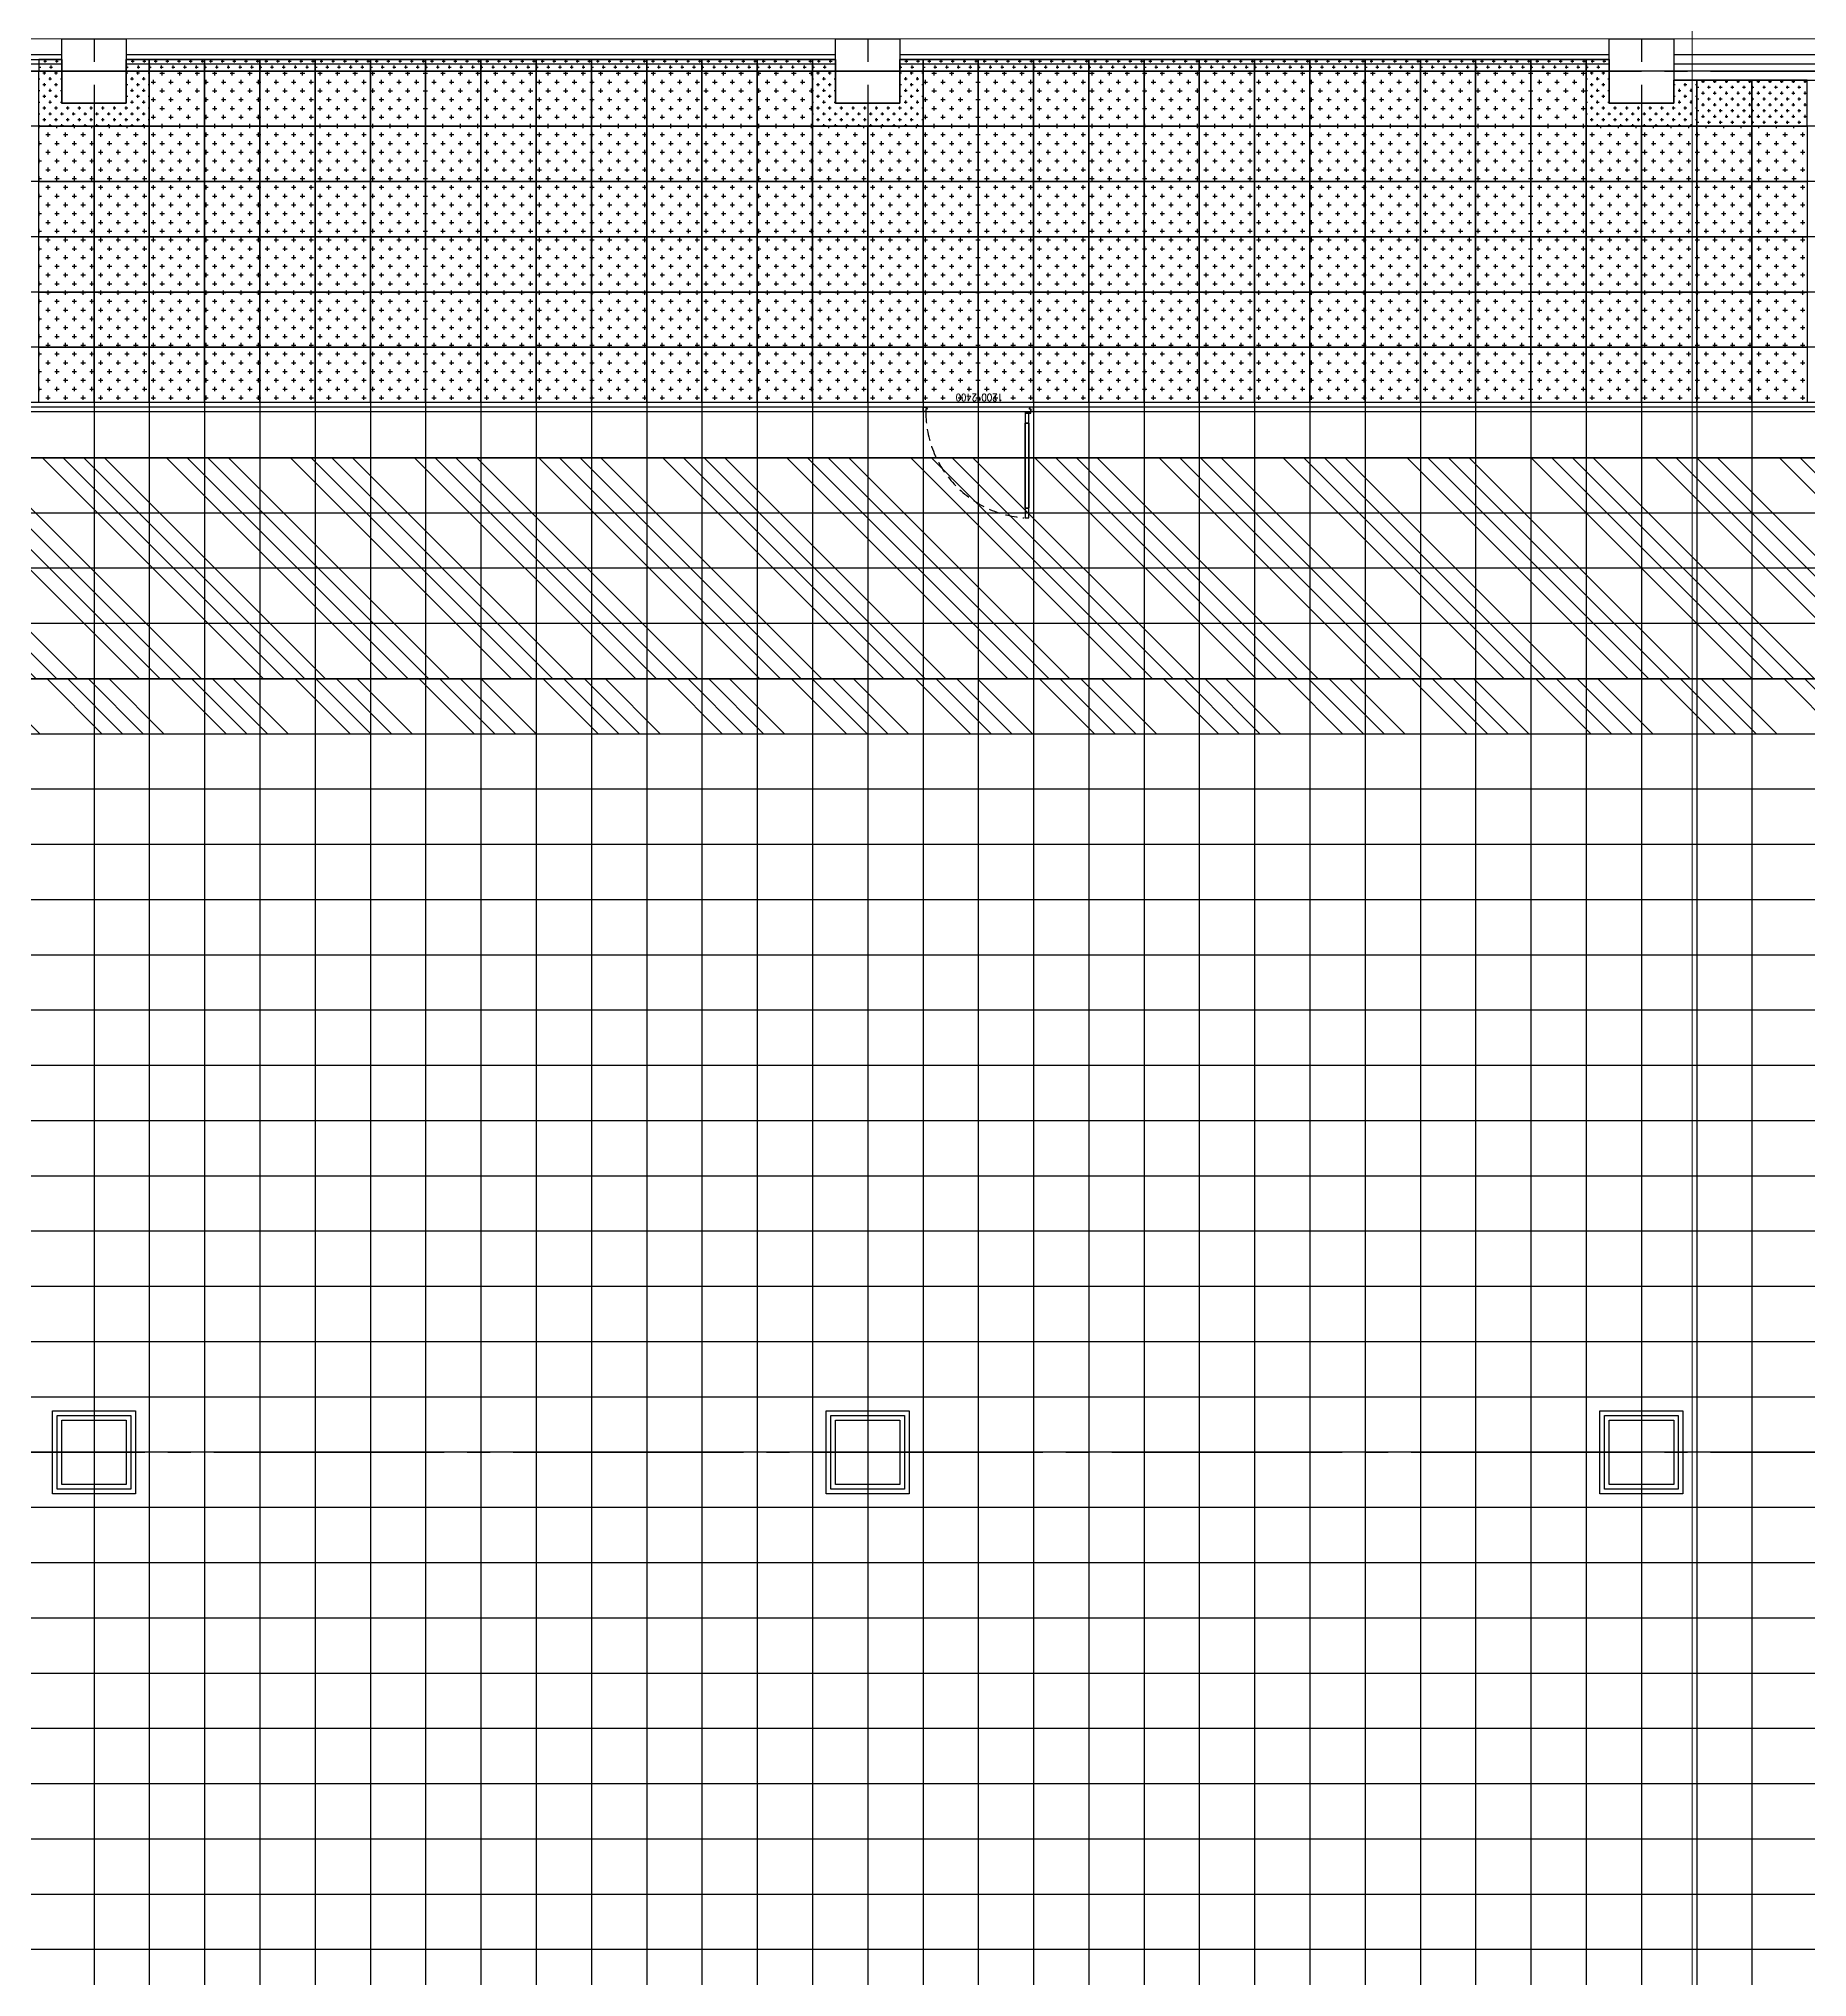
# Model space of a CAD drawing. Header units: millimetres. Extents: x -960 to 41501, y -1010 to 11880.
# Drawn here: x 10140 to 12060, y 6930 to 9035 of the extents above; entities that cross this region are included whole.
import ezdxf
from ezdxf.enums import TextEntityAlignment as Align

# ---------------------------------------------------------------- set-up
doc = ezdxf.new("R2010")
doc.units = ezdxf.units.MM
doc.header["$LTSCALE"] = 100
doc.linetypes.add('188K-SM-03-F10-ARCH-PA-Y2257103$0$AP5A-SM-03-F20-ARCH-PA-Y2230801+Y2230803$0$ALL-PA-TXT-Y2221201$0$DASHED', pattern=[19.05, 12.7, -6.35])
doc.linetypes.add('X-S-FAB-L10$0$COL-CEN-LIN', pattern=[3.25, 2.5, -0.25, 0.25, -0.25])
for name, color, linetype in [('0-XREF', 7, 'Continuous'), ('188K-SM-03-F10-ARCH-PA-Y2257103$0$K-Door', 53, 'Continuous'), ('188K-SM-03-F10-ARCH-PA-Y2257103$0$K-P1S-4.2-單抗', 53, 'Continuous'), ('188K-SM-03-F10-ARCH-PA-Y2257103$0$K-岩棉 2hr 7.5-非抗', 53, 'Continuous'), ('188K-SM-03-F10-ARCH-RF-Y2257103$0$K-RF-0.55', 191, 'Continuous'), ('188K-SM-03-F10-ARCH-RF-Y2257103$0$K-RF-0.55-AREA', 6, 'Continuous'), ('188K-SM-03-F10-ARCH-RF-Y2257103$0$K-RF-動線-1500', 5, 'Continuous'), ('188K-SM-03-F10-ARCH-RF-Y2257103$0$K-RF-動線-1500-預降', 14, 'Continuous'), ('188K-SM-03-F10-ARCH-RF-Y2257103$0$K-格柵-不定尺', 80, 'Continuous'), ('188K-SM-03-F10-ARCH-RF-Y2257103$0$K-格柵-整', 30, 'Continuous'), ('X-S-FAB-L10$0$0-DIM-TXT', 8, 'Continuous'), ('X-S-FAB-L10$0$A-WALL-EX', 8, 'Continuous'), ('X-S-FAB-L10$0$BLOCK', 8, 'Continuous'), ('X-S-FAB-L10$0$CCL', 8, 'X-S-FAB-L10$0$COL-CEN-LIN'), ('X-S-FAB-L10$0$COL-S', 8, 'Continuous'), ('X-S-FAB-L10$0$S-FNDN', 8, 'Continuous')]:
    doc.layers.add(name, color=color, linetype=linetype)
doc.styles.add('188K-SM-03-F10-ARCH-PA-Y2257103$0$AP5A-SM-03-F20-ARCH-PA-Y2230801+Y2230803$0$ALL-PA-TXT-Y2221201$0$Standard', font='txt.shx', dxfattribs={"bigfont": 'chineset.shx'})
doc.styles.add('X-S-FAB-L10$0$CHINA', font='simplex.shx', dxfattribs={"width": 0.75, "bigfont": 'chineset.shx'})
doc.styles.add('X-S-FAB-L10$0$Standard', font='', dxfattribs={"width": 0.8})
doc.styles.add('X-S-FAB-L10$0$TG_NOTE_TEXT', font='simplex.shx', dxfattribs={"width": 0.75, "bigfont": 'chineset.shx'})
doc.styles.get('X-S-FAB-L10$0$Standard').set_extended_font_data('Microsoft JhengHei')
pattern_1 = [(0, (7560, 0), (6.35, 6.35), [3.175, -9.525]), (90, (7561.5875, -1.5875), (-6.35, 6.35), [3.175, -9.525])]
pattern_2 = [(0, (8400, 0), (6.35, 6.35), [3.175, -9.525]), (90, (8401.5875, -1.5875), (-6.35, 6.35), [3.175, -9.525])]
pattern_3 = [(0, (9240, 2e-11), (6.35, 6.35), [3.175, -9.525]), (90, (9241.5875, -1.5875), (-6.35, 6.35), [3.175, -9.525])]

# ---------------------------------------------------------------- blocks, each defined once
blk = doc.blocks.new('X-S-FAB-L10$0$FAB2-L05')
at = {"layer": 'X-S-FAB-L10$0$CCL'}
for p, q in [((-15960, 11005), (-15960, 0)), ((-15120, 11005), (-15120, 0)), ((-14280, 11005), (-14280, 0)), ((-26880, 9720), (1210, 9720)), ((-26880, 8220), (1210, 8220))]:
    blk.add_line(p, q, dxfattribs=at)
at = {"layer": 'X-S-FAB-L10$0$COL-S'}
for points in [[(-15995, 9755), (-15925, 9755), (-15925, 9685), (-15995, 9685)], [(-15155, 9755), (-15085, 9755), (-15085, 9685), (-15155, 9685)], [(-14315, 9755), (-14245, 9755), (-14245, 9685), (-14315, 9685)], [(-15995, 8255), (-15925, 8255), (-15925, 8185), (-15995, 8185)], [(-15155, 8255), (-15085, 8255), (-15085, 8185), (-15155, 8185)], [(-14315, 8255), (-14245, 8255), (-14245, 8185), (-14315, 8185)]]:
    blk.add_lwpolyline(points, close=True, dxfattribs=at)
blk = doc.blocks.new('X-S-FAB-L10')
at = {"layer": 'X-S-FAB-L10$0$A-WALL-EX', "lineweight": 0, "flags": 128}
blk.add_lwpolyline([(7705, 9035), (12685, 9035)], dxfattribs=at)
at = {"layer": 'X-S-FAB-L10$0$COL-S'}
for p, q in [((10165, 9035), (10235, 9035)), ((10165, 8965), (10165, 9035)), ((10235, 9035), (10235, 8965)), ((11005, 9035), (11075, 9035)), ((11005, 8965), (11005, 9035)), ((11075, 9035), (11075, 8965)), ((11845, 9035), (11915, 9035)), ((11845, 8965), (11845, 9035)), ((11915, 9035), (11915, 8965)), ((10235, 8965), (10165, 8965)), ((11075, 8965), (11005, 8965)), ((11915, 8965), (11845, 8965)), ((10165, 7535), (10235, 7535)), ((10165, 7465), (10165, 7535)), ((10235, 7535), (10235, 7465)), ((11005, 7535), (11075, 7535)), ((11005, 7465), (11005, 7535)), ((11075, 7535), (11075, 7465)), ((11845, 7535), (11915, 7535)), ((11845, 7465), (11845, 7535)), ((11915, 7535), (11915, 7465)), ((10235, 7465), (10165, 7465)), ((11075, 7465), (11005, 7465)), ((11915, 7465), (11845, 7465))]:
    blk.add_line(p, q, dxfattribs=at)
at = {"layer": 'X-S-FAB-L10$0$S-FNDN', "lineweight": 0, "flags": 128}
for points in [[(11935, 9055), (4350, 9055), (4350, 7470), (9330, 7470), (9330, -55), (11935, -55), (11935, 4530), (11070, 4530), (11070, 5003), (11935, 5003)], [(11070, 4530), (11935, 4530), (11935, -55), (12665, -55), (12665, -270), (15175, -270), (15175, -55), (15905, -55), (15905, 4530), (16672.5, 4530), (16672.5, 5003), (15905, 5003), (15905, 9055), (11935, 9055), (11935, 5003), (11070, 5003)]]:
    blk.add_lwpolyline(points, close=True, dxfattribs=at)
at = {"layer": 'X-S-FAB-L10$0$BLOCK'}
blk.add_blockref('X-S-FAB-L10$0$FAB2-L05', (26160, -720), dxfattribs=at)
at = {"style": 'X-S-FAB-L10$0$TG_NOTE_TEXT', "width": 0.5, "flags": 1}
for p in [(7463.3, 9020), (18268.3, 8649), (11197.8, 4800.2), (16485.8, 4800.2), (25420.3, 2635), (13360, 320, 0), (7463.3, -33.3)]:
    blk.add_attdef('WH', text='', height=20, dxfattribs=at).set_placement(p, align=Align.BOTTOM_LEFT)
at = {"width": 0.5}
for style, p in [('X-S-FAB-L10$0$TG_NOTE_TEXT', (7585, 9020)), ('X-S-FAB-L10$0$TG_NOTE_TEXT', (18390, 8649)), ('X-S-FAB-L10$0$TG_NOTE_TEXT', (11117.5, 4813.5)), ('X-S-FAB-L10$0$TG_NOTE_TEXT', (16607.5, 4813.5)), ('X-S-FAB-L10$0$TG_NOTE_TEXT', (25350, 2635)), ('X-S-FAB-L10$0$Standard', (13129.4, 325, 0)), ('X-S-FAB-L10$0$TG_NOTE_TEXT', (7585, -20))]:
    blk.add_attdef('DESC', text='', height=10, dxfattribs=dict(at, style=style)).set_placement(p, align=Align.BOTTOM_LEFT)
for tag, style, p in [('TYPE', 'X-S-FAB-L10$0$TG_NOTE_TEXT', (7619.3, 9020)), ('NO', 'X-S-FAB-L10$0$TG_NOTE_TEXT', (7650.1, 9020)), ('TYPE', 'X-S-FAB-L10$0$TG_NOTE_TEXT', (18424.2, 8649)), ('NO', 'X-S-FAB-L10$0$TG_NOTE_TEXT', (18455, 8649)), ('NO', 'X-S-FAB-L10$0$TG_NOTE_TEXT', (11088.6, 4813.5)), ('TYPE', 'X-S-FAB-L10$0$TG_NOTE_TEXT', (11151.8, 4813.5)), ('TYPE', 'X-S-FAB-L10$0$TG_NOTE_TEXT', (16641.8, 4813.5)), ('NO', 'X-S-FAB-L10$0$TG_NOTE_TEXT', (16672.6, 4813.5)), ('NO', 'X-S-FAB-L10$0$TG_NOTE_TEXT', (25313, 2635)), ('TYPE', 'X-S-FAB-L10$0$TG_NOTE_TEXT', (25350, 2635)), ('NO', 'X-S-FAB-L10$0$Standard', (13100, 320, 0)), ('TYPE', 'X-S-FAB-L10$0$Standard', (13129.4, 320, 0)), ('TYPE', 'X-S-FAB-L10$0$TG_NOTE_TEXT', (7619.3, -20)), ('NO', 'X-S-FAB-L10$0$TG_NOTE_TEXT', (7650.1, -20))]:
    blk.add_attdef(tag, text='', height=10, dxfattribs=dict(at, style=style)).set_placement(p, align=Align.BOTTOM_RIGHT)
at = {"style": 'X-S-FAB-L10$0$TG_NOTE_TEXT', "width": 0.5, "flags": 1}
for rotation, p in [(180, (43, 7480)), (180, (943, 7480)), (90, (24310, 3717.8)), (270, (17080, 1711.7))]:
    blk.add_attdef('WH', text='', height=20, rotation=rotation, dxfattribs=at).set_placement(p, align=Align.BOTTOM_LEFT)
at = {"width": 0.5}
for rotation, style, p in [(180, 'X-S-FAB-L10$0$Standard', (317.6, 7480)), (180, 'X-S-FAB-L10$0$Standard', (1217.6, 7480)), (90, 'X-S-FAB-L10$0$TG_NOTE_TEXT', (24310, 3647.5)), (270, 'X-S-FAB-L10$0$TG_NOTE_TEXT', (17080, 1605))]:
    blk.add_attdef('DESC', text='', height=10, rotation=rotation, dxfattribs=dict(at, style=style)).set_placement(p, align=Align.BOTTOM_LEFT)
for tag, rotation, style, p in [('TYPE', 180, 'X-S-FAB-L10$0$Standard', (317.6, 7480)), ('NO', 180, 'X-S-FAB-L10$0$Standard', (347, 7480)), ('TYPE', 180, 'X-S-FAB-L10$0$Standard', (1217.6, 7480)), ('NO', 180, 'X-S-FAB-L10$0$Standard', (1247, 7480)), ('TYPE', 90, 'X-S-FAB-L10$0$TG_NOTE_TEXT', (24310, 3647.5)), ('NO', 90, 'X-S-FAB-L10$0$TG_NOTE_TEXT', (24310, 3610.5)), ('TYPE', 270, 'X-S-FAB-L10$0$TG_NOTE_TEXT', (17080, 1605)), ('NO', 270, 'X-S-FAB-L10$0$TG_NOTE_TEXT', (17080, 1573))]:
    blk.add_attdef(tag, text='', height=10, rotation=rotation, dxfattribs=dict(at, style=style)).set_placement(p, align=Align.BOTTOM_RIGHT)
at = {"layer": 'X-S-FAB-L10$0$0-DIM-TXT', "style": 'X-S-FAB-L10$0$CHINA', "width": 0.75}
for p in [(667.4, 7855.1, -2689.4), (22627.4, 6728.8), (25644.7, 6728.8), (24778.8, 5569.1), (1118.3, 4980), (417.8, 4594.6), (23874.8, 4355), (22927.4, 4330.1), (23749.9, 3901.4), (417.8, 3765.2), (1118.3, 3730), (417.8, 3115.8), (536.9, 2227.8), (16909, 1782.7), (888.4, 880.5), (16977.4, 750), (18878.8, 750), (25641.2, 553.2), (21364, 526.9)]:
    blk.add_attdef('HIG', text='', height=80, dxfattribs=at).set_placement(p, align=Align.MIDDLE_LEFT)
blk = doc.blocks.new('188K-SM-03-F10-ARCH-RF-Y2257103$0$格柵-60x60')
h = blk.add_hatch()
h.set_pattern_fill('CROSS', color=256, scale=1.5)
h.set_pattern_definition([(0, (-67309.572, -18158.226), (9.525, 9.525), [4.7625, -14.2875]), (90, (-67307.191, -18160.607), (-9.525, 9.525), [4.7625, -14.2875])])
h.paths.add_polyline_path([(0, 60), (60, 60), (60, 0), (0, 0)])
blk.add_lwpolyline([(0, 60), (60, 60), (60, 0), (0, 0)], close=True)
blk = doc.blocks.new('188K-SM-03-F10-ARCH-RF-Y2257103')
at = {"layer": '188K-SM-03-F10-ARCH-RF-Y2257103$0$K-RF-動線-1500'}
h = blk.add_hatch(dxfattribs=at)
h.set_pattern_fill('ANSI34', color=256, scale=5, angle=90)
h.paths.add_polyline_path([(1765, 8580), (19320, 8580), (19320, 8340), (1765, 8340)])
at = {"layer": '188K-SM-03-F10-ARCH-RF-Y2257103$0$K-RF-動線-1500-預降'}
h = blk.add_hatch(dxfattribs=at)
h.set_pattern_fill('ANSI34', color=256, scale=5, angle=90)
h.set_pattern_definition([(135, (5, -240), (-67.3519, -67.3519), []), (135, (5, -217.55), (-67.3519, -67.3519), []), (135, (5, -195.1), (-67.3519, -67.3519), []), (135, (5, -172.65), (-67.3519, -67.3519), [])])
h.paths.add_polyline_path([(1770, 8340), (19325, 8340), (19325, 8280), (1770, 8280)])
at = {"layer": '188K-SM-03-F10-ARCH-RF-Y2257103$0$K-格柵-不定尺'}
h = blk.add_hatch(dxfattribs=at)
h.set_pattern_fill('CROSS', color=256)
h.set_pattern_definition([(0, (7980, 1e-11), (6.35, 6.35), [3.175, -9.525]), (90, (7981.5876, -1.5875), (-6.35, 6.35), [3.175, -9.525])])
h.paths.add_polyline_path([(10140, 9000), (10165, 9000), (10165, 9012.5), (10140, 9012.5)])
h = blk.add_hatch(dxfattribs=at)
h.set_pattern_fill('CROSS', color=256)
h.set_pattern_definition([(0, (8075, 1e-11), (6.35, 6.35), [3.175, -9.525]), (90, (8076.5876, -1.5875), (-6.35, 6.35), [3.175, -9.525])])
h.paths.add_polyline_path([(10235, 9000), (10260, 9000), (10260, 9012.5), (10235, 9012.5)])
h = blk.add_hatch(dxfattribs=at)
h.set_pattern_fill('CROSS', color=256)
h.set_pattern_definition([(0, (8100, -1e-11), (6.35, 6.35), [3.175, -9.525]), (90, (8101.5874, -1.5875), (-6.35, 6.35), [3.175, -9.525])])
h.paths.add_polyline_path([(10260, 9000), (10320, 9000), (10320, 9012.5), (10260, 9012.5)])
h = blk.add_hatch(dxfattribs=at)
h.set_pattern_fill('CROSS', color=256)
h.set_pattern_definition([(0, (8160, -1e-11), (6.35, 6.35), [3.175, -9.525]), (90, (8161.5874, -1.5875), (-6.35, 6.35), [3.175, -9.525])])
h.paths.add_polyline_path([(10320, 9000), (10380, 9000), (10380, 9012.5), (10320, 9012.5)])
h = blk.add_hatch(dxfattribs=at)
h.set_pattern_fill('CROSS', color=256)
h.set_pattern_definition([(0, (8220, -1e-11), (6.35, 6.35), [3.175, -9.525]), (90, (8221.5875, -1.5875), (-6.35, 6.35), [3.175, -9.525])])
h.paths.add_polyline_path([(10380, 9000), (10440, 9000), (10440, 9012.5), (10380, 9012.5)])
h = blk.add_hatch(dxfattribs=at)
h.set_pattern_fill('CROSS', color=256)
h.set_pattern_definition([(0, (8280, -1e-11), (6.35, 6.35), [3.175, -9.525]), (90, (8281.5875, -1.5875), (-6.35, 6.35), [3.175, -9.525])])
h.paths.add_polyline_path([(10440, 9000), (10500, 9000), (10500, 9012.5), (10440, 9012.5)])
h = blk.add_hatch(dxfattribs=at)
h.set_pattern_fill('CROSS', color=256)
h.set_pattern_definition([(0, (8340, -1e-11), (6.35, 6.35), [3.175, -9.525]), (90, (8341.5874, -1.5875), (-6.35, 6.35), [3.175, -9.525])])
h.paths.add_polyline_path([(10500, 9000), (10560, 9000), (10560, 9012.5), (10500, 9012.5)])
h = blk.add_hatch(dxfattribs=at)
h.set_pattern_fill('CROSS', color=256)
h.set_pattern_definition([(0, (8400, -1e-11), (6.35, 6.35), [3.175, -9.525]), (90, (8401.5874, -1.5875), (-6.35, 6.35), [3.175, -9.525])])
h.paths.add_polyline_path([(10560, 9000), (10620, 9000), (10620, 9012.5), (10560, 9012.5)])
h = blk.add_hatch(dxfattribs=at)
h.set_pattern_fill('CROSS', color=256)
h.set_pattern_definition([(0, (8460, -1e-11), (6.35, 6.35), [3.175, -9.525]), (90, (8461.5875, -1.5875), (-6.35, 6.35), [3.175, -9.525])])
h.paths.add_polyline_path([(10620, 9000), (10680, 9000), (10680, 9012.5), (10620, 9012.5)])
h = blk.add_hatch(dxfattribs=at)
h.set_pattern_fill('CROSS', color=256)
h.set_pattern_definition([(0, (8520, -1e-11), (6.35, 6.35), [3.175, -9.525]), (90, (8521.5875, -1.5875), (-6.35, 6.35), [3.175, -9.525])])
h.paths.add_polyline_path([(10680, 9000), (10740, 9000), (10740, 9012.5), (10680, 9012.5)])
h = blk.add_hatch(dxfattribs=at)
h.set_pattern_fill('CROSS', color=256)
h.set_pattern_definition([(0, (8580, -1e-11), (6.35, 6.35), [3.175, -9.525]), (90, (8581.5874, -1.5875), (-6.35, 6.35), [3.175, -9.525])])
h.paths.add_polyline_path([(10740, 9000), (10800, 9000), (10800, 9012.5), (10740, 9012.5)])
h = blk.add_hatch(dxfattribs=at)
h.set_pattern_fill('CROSS', color=256)
h.set_pattern_definition([(0, (8640, -1e-11), (6.35, 6.35), [3.175, -9.525]), (90, (8641.5874, -1.5875), (-6.35, 6.35), [3.175, -9.525])])
h.paths.add_polyline_path([(10800, 9000), (10860, 9000), (10860, 9012.5), (10800, 9012.5)])
h = blk.add_hatch(dxfattribs=at)
h.set_pattern_fill('CROSS', color=256)
h.set_pattern_definition([(0, (8700, -1e-11), (6.35, 6.35), [3.175, -9.525]), (90, (8701.5875, -1.5875), (-6.35, 6.35), [3.175, -9.525])])
h.paths.add_polyline_path([(10860, 9000), (10920, 9000), (10920, 9012.5), (10860, 9012.5)])
h = blk.add_hatch(dxfattribs=at)
h.set_pattern_fill('CROSS', color=256)
h.set_pattern_definition([(0, (8760, -1e-11), (6.35, 6.35), [3.175, -9.525]), (90, (8761.5875, -1.5875), (-6.35, 6.35), [3.175, -9.525])])
h.paths.add_polyline_path([(10920, 9000), (10980, 9000), (10980, 9012.5), (10920, 9012.5)])
h = blk.add_hatch(dxfattribs=at)
h.set_pattern_fill('CROSS', color=256)
h.set_pattern_definition([(0, (8820, 1e-11), (6.35, 6.35), [3.175, -9.525]), (90, (8821.5876, -1.5875), (-6.35, 6.35), [3.175, -9.525])])
h.paths.add_polyline_path([(10980, 9000), (11005, 9000), (11005, 9012.5), (10980, 9012.5)])
h = blk.add_hatch(dxfattribs=at)
h.set_pattern_fill('CROSS', color=256)
h.set_pattern_definition([(0, (8915, 1e-11), (6.35, 6.35), [3.175, -9.525]), (90, (8916.5876, -1.5875), (-6.35, 6.35), [3.175, -9.525])])
h.paths.add_polyline_path([(11075, 9000), (11100, 9000), (11100, 9012.5), (11075, 9012.5)])
h = blk.add_hatch(dxfattribs=at)
h.set_pattern_fill('CROSS', color=256)
h.set_pattern_definition([(0, (8940, 1e-11), (6.35, 6.35), [3.175, -9.525]), (90, (8941.5874, -1.5875), (-6.35, 6.35), [3.175, -9.525])])
h.paths.add_polyline_path([(11100, 9000), (11160, 9000), (11160, 9012.5), (11100, 9012.5)])
h = blk.add_hatch(dxfattribs=at)
h.set_pattern_fill('CROSS', color=256)
h.set_pattern_definition([(0, (9000, 1e-11), (6.35, 6.35), [3.175, -9.525]), (90, (9001.5874, -1.5875), (-6.35, 6.35), [3.175, -9.525])])
h.paths.add_polyline_path([(11160, 9000), (11220, 9000), (11220, 9012.5), (11160, 9012.5)])
h = blk.add_hatch(dxfattribs=at)
h.set_pattern_fill('CROSS', color=256)
h.set_pattern_definition([(0, (9060, 1e-11), (6.35, 6.35), [3.175, -9.525]), (90, (9061.5875, -1.5875), (-6.35, 6.35), [3.175, -9.525])])
h.paths.add_polyline_path([(11220, 9000), (11280, 9000), (11280, 9012.5), (11220, 9012.5)])
h = blk.add_hatch(dxfattribs=at)
h.set_pattern_fill('CROSS', color=256)
h.set_pattern_definition([(0, (9120, 1e-11), (6.35, 6.35), [3.175, -9.525]), (90, (9121.5875, -1.5875), (-6.35, 6.35), [3.175, -9.525])])
h.paths.add_polyline_path([(11280, 9000), (11340, 9000), (11340, 9012.5), (11280, 9012.5)])
h = blk.add_hatch(dxfattribs=at)
h.set_pattern_fill('CROSS', color=256)
h.set_pattern_definition([(0, (9180, 1e-11), (6.35, 6.35), [3.175, -9.525]), (90, (9181.5874, -1.5875), (-6.35, 6.35), [3.175, -9.525])])
h.paths.add_polyline_path([(11340, 9000), (11400, 9000), (11400, 9012.5), (11340, 9012.5)])
h = blk.add_hatch(dxfattribs=at)
h.set_pattern_fill('CROSS', color=256)
h.set_pattern_definition([(0, (9240, 1e-11), (6.35, 6.35), [3.175, -9.525]), (90, (9241.5874, -1.5875), (-6.35, 6.35), [3.175, -9.525])])
h.paths.add_polyline_path([(11400, 9000), (11460, 9000), (11460, 9012.5), (11400, 9012.5)])
h = blk.add_hatch(dxfattribs=at)
h.set_pattern_fill('CROSS', color=256)
h.set_pattern_definition([(0, (9300, 1e-11), (6.35, 6.35), [3.175, -9.525]), (90, (9301.5875, -1.5875), (-6.35, 6.35), [3.175, -9.525])])
h.paths.add_polyline_path([(11460, 9000), (11520, 9000), (11520, 9012.5), (11460, 9012.5)])
h = blk.add_hatch(dxfattribs=at)
h.set_pattern_fill('CROSS', color=256)
h.set_pattern_definition([(0, (9360, 1e-11), (6.35, 6.35), [3.175, -9.525]), (90, (9361.5875, -1.5875), (-6.35, 6.35), [3.175, -9.525])])
h.paths.add_polyline_path([(11520, 9000), (11580, 9000), (11580, 9012.5), (11520, 9012.5)])
h = blk.add_hatch(dxfattribs=at)
h.set_pattern_fill('CROSS', color=256)
h.set_pattern_definition([(0, (9420, 1e-11), (6.35, 6.35), [3.175, -9.525]), (90, (9421.5874, -1.5875), (-6.35, 6.35), [3.175, -9.525])])
h.paths.add_polyline_path([(11580, 9000), (11640, 9000), (11640, 9012.5), (11580, 9012.5)])
h = blk.add_hatch(dxfattribs=at)
h.set_pattern_fill('CROSS', color=256)
h.set_pattern_definition([(0, (9480, 1e-11), (6.35, 6.35), [3.175, -9.525]), (90, (9481.5874, -1.5875), (-6.35, 6.35), [3.175, -9.525])])
h.paths.add_polyline_path([(11640, 9000), (11700, 9000), (11700, 9012.5), (11640, 9012.5)])
h = blk.add_hatch(dxfattribs=at)
h.set_pattern_fill('CROSS', color=256)
h.set_pattern_definition([(0, (9540, 1e-11), (6.35, 6.35), [3.175, -9.525]), (90, (9541.5875, -1.5875), (-6.35, 6.35), [3.175, -9.525])])
h.paths.add_polyline_path([(11700, 9000), (11760, 9000), (11760, 9012.5), (11700, 9012.5)])
h = blk.add_hatch(dxfattribs=at)
h.set_pattern_fill('CROSS', color=256)
h.set_pattern_definition([(0, (9600, 1e-11), (6.35, 6.35), [3.175, -9.525]), (90, (9601.5875, -1.5875), (-6.35, 6.35), [3.175, -9.525])])
h.paths.add_polyline_path([(11760, 9000), (11820, 9000), (11820, 9012.5), (11760, 9012.5)])
h = blk.add_hatch(dxfattribs=at)
h.set_pattern_fill('CROSS', color=256)
h.set_pattern_definition([(0, (9660, 3e-11), (6.35, 6.35), [3.175, -9.525]), (90, (9661.5876, -1.5875), (-6.35, 6.35), [3.175, -9.525])])
h.paths.add_polyline_path([(11820, 9000), (11845, 9000), (11845, 9012.5), (11820, 9012.5)])
h = blk.add_hatch(dxfattribs=at)
h.set_pattern_fill('CROSS', color=256)
h.set_pattern_definition(pattern_1)
edge = h.paths.add_edge_path()
edge.add_line((10140, 9000), (10165, 9000))
edge.add_line((10165, 9000), (10165, 8965))
edge.add_line((10165, 8965), (10200, 8965))
edge.add_line((10200, 8965), (10200, 8940))
edge.add_line((10200, 8940), (10140, 8940))
edge.add_line((10140, 8940), (10140, 9000))
h = blk.add_hatch(dxfattribs=at)
h.set_pattern_fill('CROSS', color=256)
h.set_pattern_definition(pattern_1)
edge = h.paths.add_edge_path()
edge.add_line((10260, 9000), (10235, 9000))
edge.add_line((10235, 9000), (10235, 8965))
edge.add_line((10235, 8965), (10200, 8965))
edge.add_line((10200, 8965), (10200, 8940))
edge.add_line((10200, 8940), (10260, 8940))
edge.add_line((10260, 8940), (10260, 9000))
h = blk.add_hatch(dxfattribs=at)
h.set_pattern_fill('CROSS', color=256)
h.set_pattern_definition(pattern_2)
edge = h.paths.add_edge_path()
edge.add_line((10980, 9000), (11005, 9000))
edge.add_line((11005, 9000), (11005, 8965))
edge.add_line((11005, 8965), (11040, 8965))
edge.add_line((11040, 8965), (11040, 8940))
edge.add_line((11040, 8940), (10980, 8940))
edge.add_line((10980, 8940), (10980, 9000))
h = blk.add_hatch(dxfattribs=at)
h.set_pattern_fill('CROSS', color=256)
h.set_pattern_definition(pattern_2)
edge = h.paths.add_edge_path()
edge.add_line((11100, 9000), (11075, 9000))
edge.add_line((11075, 9000), (11075, 8965))
edge.add_line((11075, 8965), (11040, 8965))
edge.add_line((11040, 8965), (11040, 8940))
edge.add_line((11040, 8940), (11100, 8940))
edge.add_line((11100, 8940), (11100, 9000))
h = blk.add_hatch(dxfattribs=at)
h.set_pattern_fill('CROSS', color=256)
h.set_pattern_definition(pattern_3)
edge = h.paths.add_edge_path()
edge.add_line((11820, 9000), (11845, 9000))
edge.add_line((11845, 9000), (11845, 8965))
edge.add_line((11845, 8965), (11880, 8965))
edge.add_line((11880, 8965), (11880, 8940))
edge.add_line((11880, 8940), (11820, 8940))
edge.add_line((11820, 8940), (11820, 9000))
h = blk.add_hatch(dxfattribs=at)
h.set_pattern_fill('CROSS', color=256)
h.set_pattern_definition(pattern_3)
edge = h.paths.add_edge_path()
edge.add_line((11940, 8990), (11915, 8990))
edge.add_line((11915, 8990), (11915, 8965))
edge.add_line((11915, 8965), (11880, 8965))
edge.add_line((11880, 8965), (11880, 8940))
edge.add_line((11880, 8940), (11940, 8940))
edge.add_line((11940, 8940), (11940, 8990))
h = blk.add_hatch(dxfattribs=at)
h.set_pattern_fill('CROSS', color=256)
h.set_pattern_definition([(0, (9780, -60), (6.35, 6.35), [3.175, -9.525]), (90, (9781.5874, -61.5875), (-6.35, 6.35), [3.175, -9.525])])
h.paths.add_polyline_path([(11940, 8940), (12000, 8940), (12000, 8990), (11940, 8990)])
h = blk.add_hatch(dxfattribs=at)
h.set_pattern_fill('CROSS', color=256)
h.set_pattern_definition([(0, (9840, -60), (6.35, 6.35), [3.175, -9.525]), (90, (9841.5873, -61.5875), (-6.35, 6.35), [3.175, -9.525])])
h.paths.add_polyline_path([(12000, 8940), (12060, 8940), (12060, 8990), (12000, 8990)])
at = {"layer": '188K-SM-03-F10-ARCH-RF-Y2257103$0$K-RF-0.55'}
for p, q in [((10260, 9012.5), (10260, -12.5)), ((10320, 9012.5), (10320, -12.5)), ((10380, 9012.5), (10380, -12.5)), ((10440, 9012.5), (10440, -12.5)), ((10500, 9012.5), (10500, -12.5)), ((10560, 9012.5), (10560, -12.5)), ((10620, 9012.5), (10620, -12.5)), ((10680, 9012.5), (10680, -12.5)), ((10740, 9012.5), (10740, -12.5)), ((10800, 9012.5), (10800, -12.5)), ((10860, 9012.5), (10860, -12.5)), ((10920, 9012.5), (10920, -12.5)), ((10980, 9012.5), (10980, -12.5)), ((11100, 9012.5), (11100, 4843.5)), ((11160, 9012.5), (11160, 4843.5)), ((11220, 9012.5), (11220, 4843.5)), ((11280, 9012.5), (11280, 4843.5)), ((11340, 9012.5), (11340, 4843.5)), ((11400, 9012.5), (11400, 4843.5)), ((11460, 9012.5), (11460, 4843.5)), ((11520, 9012.5), (11520, 4843.5)), ((11580, 9012.5), (11580, 4843.5)), ((11640, 9012.5), (11640, 4843.5)), ((11700, 9012.5), (11700, 4843.5)), ((11760, 9012.5), (11760, 4843.5)), ((11820, 9012.5), (11820, -12.5)), ((17595, 9000), (1835, 9000)), ((11940, 8990), (11940, -12.5)), ((12000, 8990), (12000, -12.5)), ((10200, 8965), (10200, 35)), ((11040, 8965), (11040, 4843.5)), ((11880, 8965), (11880, 35)), ((17595, 8940), (1765, 8940)), ((17595, 8880), (1765, 8880)), ((17595, 8820), (1765, 8820)), ((17595, 8760), (1765, 8760)), ((17595, 8700), (1765, 8700)), ((17595, 8640), (1765, 8640)), ((19320, 8580), (1765, 8580)), ((19320, 8520), (1765, 8520)), ((19320, 8460), (1765, 8460)), ((19320, 8400), (1765, 8400)), ((19320, 8340), (1765, 8340)), ((19320, 8280), (1845, 8280)), ((19320, 8220), (1845, 8220)), ((19320, 8160), (1845, 8160)), ((19320, 8100), (1845, 8100)), ((19320, 8040), (1845, 8040)), ((19320, 7980), (1845, 7980)), ((19320, 7920), (1845, 7920)), ((19320, 7860), (1845, 7860)), ((19320, 7800), (1845, 7800)), ((19320, 7740), (1845, 7740)), ((19320, 7680), (1845, 7680)), ((19320, 7620), (1845, 7620)), ((19320, 7560), (1845, 7560)), ((19285, 7500), (1845, 7500)), ((19320, 7440), (1845, 7440)), ((19320, 7380), (1845, 7380)), ((21180, 7320), (1845, 7320)), ((21349.5, 7260), (1845, 7260)), ((21349.5, 7200), (1845, 7200)), ((21349.5, 7140), (1845, 7140)), ((21349.5, 7080), (1845, 7080)), ((21349.5, 7020), (1845, 7020)), ((21349.5, 6960), (1845, 6960))]:
    blk.add_line(p, q, dxfattribs=at)
at = {"layer": '188K-SM-03-F10-ARCH-RF-Y2257103$0$K-RF-0.55-AREA', "elevation": 0}
blk.add_lwpolyline([(9395, 9012.5), (10165, 9012.5), (10165, 8965), (10235, 8965), (10235, 9012.5), (11005, 9012.5), (11005, 8965), (11075, 8965), (11075, 9012.5), (11845, 9012.5), (11845, 8965), (11915, 8965), (11915, 8990), (12389, 8990), (12389, 9035), (12670, 9035), (12670, 9025), (12685, 9025), (12685, 8965), (12755, 8965), (12755, 9012.5), (13885, 9012.5)], dxfattribs=at)
at = {"layer": '188K-SM-03-F10-ARCH-RF-Y2257103$0$K-RF-0.55-AREA'}
for points in [[(10165, 7535), (10235, 7535), (10235, 7465), (10165, 7465)], [(11005, 7535), (11075, 7535), (11075, 7465), (11005, 7465)], [(11845, 7535), (11915, 7535), (11915, 7465), (11845, 7465)]]:
    blk.add_lwpolyline(points, close=True, dxfattribs=at)
at = {"layer": '188K-SM-03-F10-ARCH-RF-Y2257103$0$K-RF-動線-1500'}
blk.add_lwpolyline([(1765, 8580), (19320, 8580), (19320, 8340), (1765, 8340)], close=True, dxfattribs=at)
at = {"layer": '188K-SM-03-F10-ARCH-RF-Y2257103$0$K-RF-動線-1500-預降'}
blk.add_lwpolyline([(1770, 8340), (19325, 8340), (19325, 8280), (1770, 8280)], close=True, dxfattribs=at)
at = {"layer": '188K-SM-03-F10-ARCH-RF-Y2257103$0$K-格柵-不定尺'}
for points in [[(10140, 9000), (10165, 9000), (10165, 9012.5), (10140, 9012.5)], [(10235, 9000), (10260, 9000), (10260, 9012.5), (10235, 9012.5)], [(10260, 9000), (10320, 9000), (10320, 9012.5), (10260, 9012.5)], [(10320, 9000), (10380, 9000), (10380, 9012.5), (10320, 9012.5)], [(10380, 9000), (10440, 9000), (10440, 9012.5), (10380, 9012.5)], [(10440, 9000), (10500, 9000), (10500, 9012.5), (10440, 9012.5)], [(10500, 9000), (10560, 9000), (10560, 9012.5), (10500, 9012.5)], [(10560, 9000), (10620, 9000), (10620, 9012.5), (10560, 9012.5)], [(10620, 9000), (10680, 9000), (10680, 9012.5), (10620, 9012.5)], [(10680, 9000), (10740, 9000), (10740, 9012.5), (10680, 9012.5)], [(10740, 9000), (10800, 9000), (10800, 9012.5), (10740, 9012.5)], [(10800, 9000), (10860, 9000), (10860, 9012.5), (10800, 9012.5)], [(10860, 9000), (10920, 9000), (10920, 9012.5), (10860, 9012.5)], [(10920, 9000), (10980, 9000), (10980, 9012.5), (10920, 9012.5)], [(10980, 9000), (11005, 9000), (11005, 9012.5), (10980, 9012.5)], [(11075, 9000), (11100, 9000), (11100, 9012.5), (11075, 9012.5)], [(11100, 9000), (11160, 9000), (11160, 9012.5), (11100, 9012.5)], [(11160, 9000), (11220, 9000), (11220, 9012.5), (11160, 9012.5)], [(11220, 9000), (11280, 9000), (11280, 9012.5), (11220, 9012.5)], [(11280, 9000), (11340, 9000), (11340, 9012.5), (11280, 9012.5)], [(11340, 9000), (11400, 9000), (11400, 9012.5), (11340, 9012.5)], [(11400, 9000), (11460, 9000), (11460, 9012.5), (11400, 9012.5)], [(11460, 9000), (11520, 9000), (11520, 9012.5), (11460, 9012.5)], [(11520, 9000), (11580, 9000), (11580, 9012.5), (11520, 9012.5)], [(11580, 9000), (11640, 9000), (11640, 9012.5), (11580, 9012.5)], [(11640, 9000), (11700, 9000), (11700, 9012.5), (11640, 9012.5)], [(11700, 9000), (11760, 9000), (11760, 9012.5), (11700, 9012.5)], [(11760, 9000), (11820, 9000), (11820, 9012.5), (11760, 9012.5)], [(11820, 9000), (11845, 9000), (11845, 9012.5), (11820, 9012.5)], [(11940, 8940), (12000, 8940), (12000, 8990), (11940, 8990)], [(12000, 8940), (12060, 8940), (12060, 8990), (12000, 8990)]]:
    blk.add_lwpolyline(points, close=True, dxfattribs=at)
for points in [[(10140, 9000), (10165, 9000), (10165, 8965), (10200, 8965), (10200, 8940), (10140, 8940), (10140, 9000)], [(10260, 9000), (10235, 9000), (10235, 8965), (10200, 8965), (10200, 8940), (10260, 8940), (10260, 9000)], [(10980, 9000), (11005, 9000), (11005, 8965), (11040, 8965), (11040, 8940), (10980, 8940), (10980, 9000)], [(11100, 9000), (11075, 9000), (11075, 8965), (11040, 8965), (11040, 8940), (11100, 8940), (11100, 9000)], [(11820, 9000), (11845, 9000), (11845, 8965), (11880, 8965), (11880, 8940), (11820, 8940), (11820, 9000)], [(11940, 8990), (11915, 8990), (11915, 8965), (11880, 8965), (11880, 8940), (11940, 8940), (11940, 8990)]]:
    blk.add_lwpolyline(points, dxfattribs=at)
at = {"layer": '188K-SM-03-F10-ARCH-RF-Y2257103$0$K-格柵-整'}
for p in [(10260, 8940), (10320, 8940), (10380, 8940), (10440, 8940), (10500, 8940), (10560, 8940), (10620, 8940), (10680, 8940), (10740, 8940), (10800, 8940), (10860, 8940), (10920, 8940), (11100, 8940), (11160, 8940), (11220, 8940), (11280, 8940), (11340, 8940), (11400, 8940), (11460, 8940), (11520, 8940), (11580, 8940), (11640, 8940), (11700, 8940), (11760, 8940), (10140, 8880), (10200, 8880), (10260, 8880), (10320, 8880), (10380, 8880), (10440, 8880), (10500, 8880), (10560, 8880), (10620, 8880), (10680, 8880), (10740, 8880), (10800, 8880), (10860, 8880), (10920, 8880), (10980, 8880), (11040, 8880), (11100, 8880), (11160, 8880), (11220, 8880), (11280, 8880), (11340, 8880), (11400, 8880), (11460, 8880), (11520, 8880), (11580, 8880), (11640, 8880), (11700, 8880), (11760, 8880), (11820, 8880), (11880, 8880), (11940, 8880), (12000, 8880), (10140, 8820), (10200, 8820), (10260, 8820), (10320, 8820), (10380, 8820), (10440, 8820), (10500, 8820), (10560, 8820), (10620, 8820), (10680, 8820), (10740, 8820), (10800, 8820), (10860, 8820), (10920, 8820), (10980, 8820), (11040, 8820), (11100, 8820), (11160, 8820), (11220, 8820), (11280, 8820), (11340, 8820), (11400, 8820), (11460, 8820), (11520, 8820), (11580, 8820), (11640, 8820), (11700, 8820), (11760, 8820), (11820, 8820), (11880, 8820), (11940, 8820), (12000, 8820), (10140, 8760), (10200, 8760), (10260, 8760), (10320, 8760), (10380, 8760), (10440, 8760), (10500, 8760), (10560, 8760), (10620, 8760), (10680, 8760), (10740, 8760), (10800, 8760), (10860, 8760), (10920, 8760), (10980, 8760), (11040, 8760), (11100, 8760), (11160, 8760), (11220, 8760), (11280, 8760), (11340, 8760), (11400, 8760), (11460, 8760), (11520, 8760), (11580, 8760), (11640, 8760), (11700, 8760), (11760, 8760), (11820, 8760), (11880, 8760), (11940, 8760), (12000, 8760), (10140, 8700), (10200, 8700), (10260, 8700), (10320, 8700), (10380, 8700), (10440, 8700), (10500, 8700), (10560, 8700), (10620, 8700), (10680, 8700), (10740, 8700), (10800, 8700), (10860, 8700), (10920, 8700), (10980, 8700), (11040, 8700), (11100, 8700), (11160, 8700), (11220, 8700), (11280, 8700), (11340, 8700), (11400, 8700), (11460, 8700), (11520, 8700), (11580, 8700), (11640, 8700), (11700, 8700), (11760, 8700), (11820, 8700), (11880, 8700), (11940, 8700), (12000, 8700), (10140, 8640), (10200, 8640), (10260, 8640), (10320, 8640), (10380, 8640), (10440, 8640), (10500, 8640), (10560, 8640), (10620, 8640), (10680, 8640), (10740, 8640), (10800, 8640), (10860, 8640), (10920, 8640), (10980, 8640), (11040, 8640), (11100, 8640), (11160, 8640), (11220, 8640), (11280, 8640), (11340, 8640), (11400, 8640), (11460, 8640), (11520, 8640), (11580, 8640), (11640, 8640), (11700, 8640), (11760, 8640), (11820, 8640), (11880, 8640), (11940, 8640), (12000, 8640)]:
    blk.add_blockref('188K-SM-03-F10-ARCH-RF-Y2257103$0$格柵-60x60', p, dxfattribs=at)
blk = doc.blocks.new('188K-SM-03-F10-ARCH-PA-Y2257103$0$單開庫板門-1200x2400)圓型拉環鎖+輔助鎖)')
at = {"ltscale": 0.1}
for p, q in [((26008.6, -11403.6), (26004.5, -11403.6)), ((26004.5, -11403.6), (26004.5, -11414.1)), ((26008.6, -11414.1), (26008.6, -11403.6)), ((26004.5, -11414.1), (26004.5, -11415.3)), ((26004.5, -11414.1), (26008.6, -11414.1)), ((26004.5, -11415.4), (26004.6, -11415.5)), ((26008.6, -11414), (26004.6, -11414)), ((26004.6, -11414.3), (26004.6, -11414.2)), ((26004.6, -11415.3), (26004.6, -11414.5)), ((26004.7, -11414.1), (26006.5, -11414.1)), ((26005.1, -11414.4), (26004.7, -11414.4)), ((26004.7, -11414.5), (26005.1, -11414.5)), ((26004.7, -11414.5), (26004.7, -11506)), ((26004.7, -11506), (26004.7, -11414.5)), ((26004.7, -11414.5), (26004.7, -11414.5)), ((26004.7, -11415.4), (26004.7, -11415.3)), ((26005.2, -11414.4), (26005.2, -11414.4)), ((26006.5, -11414.1), (26006.6, -11414.1)), ((26006.6, -11414.1), (26006.6, -11414.1)), ((26006.6, -11414.1), (26008.4, -11414.1)), ((26008.4, -11414.4), (26008, -11414.4)), ((26008, -11414.4), (26008, -11414.4)), ((26008, -11414.5), (26008.4, -11414.5)), ((26008.4, -11506), (26008.4, -11414.5)), ((26008.4, -11414.5), (26008.4, -11414.5)), ((26008.4, -11414.5), (26008.4, -11506)), ((26008.4, -11415.3), (26008.4, -11415.4)), ((26008.5, -11414.2), (26008.5, -11414.3)), ((26008.5, -11414.5), (26008.5, -11415.3)), ((26008.5, -11415.5), (26008.6, -11415.4)), ((26008.6, -11415.3), (26008.6, -11414.1)), ((26008.6, -11506.4), (26004.5, -11506.4)), ((26004.5, -11506.4), (26004.5, -11518)), ((26004.7, -11506), (26004.7, -11506)), ((26008.4, -11506), (26008.4, -11506)), ((26008.6, -11518), (26008.6, -11506.4)), ((25999.5, -11519.7), (25999.5, -11523.2)), ((26002.5, -11519.1), (26000, -11519.1)), ((26000, -11523.7), (26002.4, -11523.7)), ((26002.4, -11523.7), (26004.1, -11522.6)), ((26002.9, -11518.5), (26002.6, -11518.5)), ((26002.6, -11518.5), (26002.6, -11521)), ((26002.6, -11521.9), (26002.6, -11519.3)), ((26002.6, -11521), (26002.9, -11521)), ((26003.4, -11521.9), (26002.6, -11521.9)), ((26002.9, -11521), (26002.9, -11518.5)), ((26003.3, -11522.2), (26003.3, -11522)), ((26003.3, -11522), (26003.4, -11522)), ((26004, -11522.2), (26003.3, -11522.2)), ((26008.3, -11517.5), (26003.6, -11517.5)), ((26003.6, -11517.5), (26003.6, -11517.7)), ((26003.6, -11517.7), (26008.3, -11517.7)), ((26004.1, -11521.9), (26003.9, -11521.9)), ((26003.9, -11522), (26004, -11522)), ((26004, -11522), (26004, -11522.2)), ((26004.2, -11522.4), (26004.2, -11521.9)), ((26004.5, -11518), (26008.6, -11518)), ((26008.3, -11517.7), (26008.3, -11517.5)), ((26114.8, -11521.9), (26115.1, -11521.9)), ((26114.8, -11522.4), (26114.8, -11521.9)), ((26114.9, -11522), (26114.9, -11522.2)), ((26115.1, -11522), (26114.9, -11522)), ((26114.9, -11522.2), (26115.7, -11522.2)), ((26116.6, -11523.7), (26114.9, -11522.6)), ((26115.5, -11521.9), (26116.3, -11521.9)), ((26115.7, -11522), (26115.5, -11522)), ((26115.7, -11522.2), (26115.7, -11522)), ((26116.3, -11521.9), (26116.3, -11519.3)), ((26116.5, -11519.1), (26119, -11519.1)), ((26119, -11523.7), (26116.6, -11523.7)), ((26119.5, -11519.7), (26119.5, -11523.2))]:
    blk.add_line(p, q, dxfattribs=at)
blk.add_lwpolyline([(26006.6, -11506.4), (26006.5, -11506.3), (26004.7, -11506.3, -0.414214), (26004.6, -11506.3), (26004.6, -11506.1, -0.414214), (26004.7, -11506.1), (26005.1, -11506.1, 0.414214), (26005.2, -11506.1), (26005.2, -11506, 0.414214), (26005.1, -11506), (26004.7, -11506, -0.414214), (26004.6, -11506), (26004.6, -11505.2, -0.414214), (26004.7, -11505.2), (26004.7, -11505.2, 0.414214), (26004.7, -11505.2), (26004.7, -11505, 0.72636), (26004.6, -11505), (26004.5, -11505.1, 0.158507), (26004.5, -11505.2), (26004.5, -11506.4, 0.414214), (26004.6, -11506.5), (26008.6, -11506.5, 0.414214), (26008.6, -11506.4), (26008.6, -11505.2, 0.158507), (26008.6, -11505.1), (26008.5, -11505, 0.72636), (26008.4, -11505), (26008.4, -11505.2, 0.414214), (26008.5, -11505.2, -0.414214), (26008.5, -11505.2), (26008.5, -11506, -0.414214), (26008.4, -11506), (26008, -11506, 0.414214), (26008, -11506), (26008, -11506.1, 0.414214), (26008, -11506.1), (26008.4, -11506.1, -0.414214), (26008.5, -11506.1), (26008.5, -11506.3, -0.414214), (26008.4, -11506.3), (26006.6, -11506.3)], format="xyb", close=True, dxfattribs=at)
for points in [[(25999.5, -11518.9), (25999.5, -11523.9)], [(26119.5, -11518.9), (26119.5, -11523.9)]]:
    blk.add_lwpolyline(points)
at = {"linetype": '188K-SM-03-F10-ARCH-PA-Y2257103$0$AP5A-SM-03-F20-ARCH-PA-Y2230801+Y2230803$0$ALL-PA-TXT-Y2221201$0$DASHED', "ltscale": 0.01}
blk.add_arc((26001.1, -11518.7), 115.3, 359.8531, 85.8135, dxfattribs=at)
at = {"ltscale": 0.1}
for centre, radius, start, end in [((26004.6, -11414.1), 0.0313, 90, 180), ((26004.6, -11415.3), 0.0313, 180, 216.0274), ((26004.7, -11414.2), 0.0313, 90, 180), ((26004.7, -11414.3), 0.0313, 180, 270), ((26004.7, -11414.5), 0.0313, 90, 180), ((26004.7, -11415.3), 0.0209, 180, 270), ((26004.7, -11415.4), 0.0313, 216.0274, 360), ((26004.7, -11415.3), 0.0209, 360, 90), ((26005.1, -11414.4), 0.0313, 270, 0), ((26005.1, -11414.4), 0.0313, 0, 90), ((26008, -11414.4), 0.0313, 90, 180), ((26008, -11414.4), 0.0313, 180, 270), ((26008.4, -11414.2), 0.0313, 360, 90), ((26008.4, -11414.3), 0.0313, 270, 0), ((26008.4, -11414.5), 0.0313, 0, 90), ((26008.5, -11415.3), 0.0209, 90, 180), ((26008.5, -11415.4), 0.0313, 180, 323.9726), ((26008.5, -11415.3), 0.0209, 270, 360), ((26008.6, -11414.1), 0.0313, 360, 90), ((26008.6, -11415.3), 0.0313, 323.9726, 360)]:
    blk.add_arc(centre, radius, start, end, dxfattribs=at)
for centre, major_axis, start_param, end_param in [((26000, -11519.7), (0.369, -0.369), 2.356194, 3.926991), ((26000, -11523.2), (-0.369, -0.369), 5.497787, 7.068583), ((26002.5, -11519.3), (0.111, -0.111), 7.068583, 8.63938), ((26003.4, -11521.9), (-0.0369, -0.0369), 0.785398, 3.926991), ((26003.9, -11521.9), (-0.0369, -0.0369), 3.926991, 7.068583), ((26004.1, -11521.9), (0.0369, -0.0369), 7.068583, 8.63938), ((26003.9, -11522.4), (0.221, -0.221), 6.162283, 7.068583), ((26114.8, -11521.9), (-0.0369, -0.0369), -2.356194, -0.785398), ((26115.1, -11522.4), (-0.221, -0.221), -0.785398, 0.120903), ((26115.1, -11521.9), (0.0369, -0.0369), -0.785398, 2.356194), ((26115.5, -11521.9), (0.0369, -0.0369), 2.356194, 5.497787), ((26116.5, -11519.3), (-0.111, -0.111), -2.356194, -0.785398), ((26119, -11519.7), (-0.369, -0.369), 2.356194, 3.926991), ((26119, -11523.2), (0.369, -0.369), -0.785398, 0.785398)]:
    blk.add_ellipse(centre, major_axis=major_axis, ratio=1, start_param=start_param, end_param=end_param, dxfattribs=at)
at = {"ltscale": 0.1, "extrusion": (0, 0, -1)}
blk.add_ellipse((26003.1, -11517.9), major_axis=(-0.516, 0.516), ratio=1, start_param=5.497787, end_param=11.780972, dxfattribs=at)
at = {"color": 8, "ltscale": 0.1, "style": '188K-SM-03-F10-ARCH-PA-Y2257103$0$AP5A-SM-03-F20-ARCH-PA-Y2230801+Y2230803$0$ALL-PA-TXT-Y2221201$0$Standard', "width": 0.85}
blk.add_text('1200*2400', height=8, dxfattribs=at).set_placement((26058.4, -11534.4), align=Align.MIDDLE_CENTER)
blk = doc.blocks.new('188K-SM-03-F10-ARCH-PA-Y2257103')
at = {"layer": '188K-SM-03-F10-ARCH-PA-Y2257103$0$K-P1S-4.2-單抗'}
for p, q in [((15195, 8635, 0), (7525, 8635, 0)), ((15195, 8630, 0), (7525, 8630, 0))]:
    blk.add_line(p, q, dxfattribs=at)
for points in [[(10155, 7545), (10245, 7545), (10245, 7455), (10155, 7455)], [(10160, 7540), (10240, 7540), (10240, 7460), (10160, 7460)], [(10995, 7545), (11085, 7545), (11085, 7455), (10995, 7455)], [(11000, 7540), (11080, 7540), (11080, 7460), (11000, 7460)], [(11835, 7545), (11925, 7545), (11925, 7455), (11835, 7455)], [(11840, 7540), (11920, 7540), (11920, 7460), (11840, 7460)]]:
    blk.add_lwpolyline(points, close=True, dxfattribs=at)
at = {"layer": '188K-SM-03-F10-ARCH-PA-Y2257103$0$K-岩棉 2hr 7.5-非抗'}
for p, q in [((10165, 9017.5, 0), (9395, 9017.5, 0)), ((11005, 9017.5, 0), (10235, 9017.5, 0)), ((11845, 9017.5, 0), (11075, 9017.5, 0)), ((12389, 9017.5, 0), (11915, 9017.5, 0)), ((10165, 9007.5, 0), (9395, 9007.5, 0)), ((11005, 9007.5, 0), (10235, 9007.5, 0)), ((11845, 9007.5, 0), (11075, 9007.5, 0)), ((12389, 9007.5, 0), (11915, 9007.5, 0))]:
    blk.add_line(p, q, dxfattribs=at)
at = {"layer": '188K-SM-03-F10-ARCH-PA-Y2257103$0$K-Door', "rotation": 180}
blk.add_blockref('188K-SM-03-F10-ARCH-PA-Y2257103$0$單開庫板門-1200x2400)圓型拉環鎖+輔助鎖)', (37219.5, -2888.9, 0), dxfattribs=at)

msp = doc.modelspace()

# ---------------------------------------------------------------- block references
for name in ['X-S-FAB-L10', '188K-SM-03-F10-ARCH-RF-Y2257103']:
    msp.add_blockref(name, (0, 0))
at = {"layer": '0-XREF'}
msp.add_blockref('188K-SM-03-F10-ARCH-PA-Y2257103', (0, 0), dxfattribs=at)

doc.saveas('drawing.dxf')
